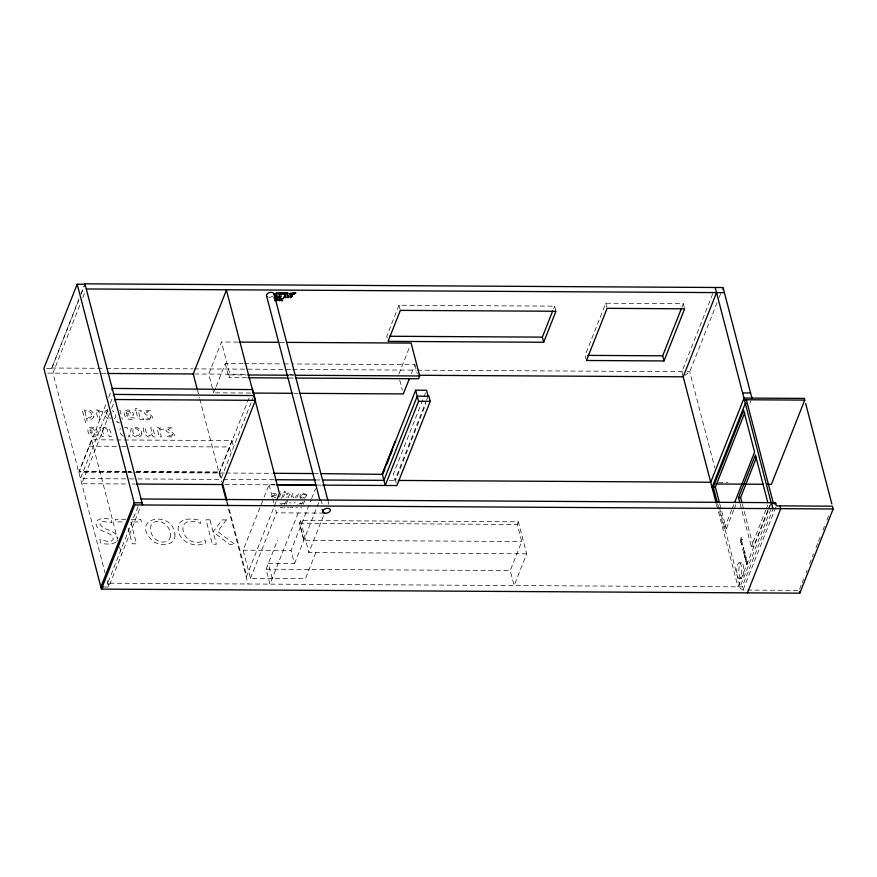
<?xml version="1.0" encoding="UTF-8"?>
<svg xmlns="http://www.w3.org/2000/svg" width="877" height="877" viewBox="0 0 877 877"><rect width="100%" height="100%" fill="white"/><g stroke="black" fill="none" stroke-linecap="round" stroke-linejoin="round"><path stroke-width="0.66" stroke-dasharray="4.38 3.29" d="M46.47 368.428L51.71 368.461L78.963 298.914M80.947 293.883L84.433 285.091M51.71 368.461L79.073 299.342M81.068 294.31L85.047 284.258M79.796 305.295L52.938 373.153L104.999 572.714M82.789 297.752L85.277 291.471M126.979 471.837L79.303 471.563L106.216 403.584M108.715 397.259L112.223 388.423M107.772 409.559L80.443 478.59L128.119 478.875M110.283 403.245L113.78 394.398M109.614 413.418L81.78 483.72L126.726 483.983M111.609 408.364L115.117 399.517M138.062 506.566L107.728 583.183L742.194 586.866L775.389 503.025M103.486 586.998L108.726 587.031L140.561 506.621M237.831 342.096L221.453 341.997L208.759 374.051L212.683 389.081M250.504 393.049L213.659 392.841L215.676 387.744M216.18 386.472L225.257 363.56L242.995 363.67M246.667 377.757L228.93 377.658L230.037 374.874L221.453 341.997M219.075 473.01L231.912 440.594L91.603 439.783L78.777 472.188L126.452 472.473M219.184 473.437L249.408 397.117M253.946 395.571L220.752 479.412L137.656 478.93M315.819 552.609L305.492 578.677L250.482 578.36L243.137 550.186L263.593 498.52M264.087 497.259L269.075 484.663L274.556 484.696M246.251 577.165L276.419 500.964M279.357 497.226L281.714 491.273L280.388 491.273M281.55 498.432L283.49 493.521L284.817 493.532L283.359 497.204M250.482 578.36L276.43 512.837L274.424 505.152M286.34 500.581L285.102 503.727L282.427 502.718L279.862 504.078M286.242 504.187L287.667 500.592M291.153 497.248L292.611 493.576L293.938 493.576L292.677 496.766L293.97 497.774M298.158 512.968L269.984 584.126L266.082 569.184L277.603 540.1M303.014 501.732L302.181 503.826L300.022 502.784L297.358 504.264M303.343 504.253L304.757 500.69M303.935 540.254L299.485 523.174L300.515 520.554L518.329 521.815L526.682 553.836L514.13 585.54L510.228 570.598L521.749 541.515L517.287 524.446L518.329 521.815M272.21 578.491L268.318 563.549L294.508 563.703L291.065 550.471L311.127 499.791M311.609 498.553L315.534 488.653M294.508 563.703L319.962 499.408M555.952 311.269L554.615 306.139L399.013 305.24L386.746 336.242L387.744 340.079M526.682 553.836L308.868 552.576L324.49 513.122L276.43 512.837M398.914 373.92L410.14 345.56M411.39 373.58L414.909 364.668L292.118 363.955M425.575 392.764L393.236 474.446L394.793 480.421L426.145 401.249M426.639 399.989L428.129 396.218M396.251 482.986L395.582 480.421L425.926 403.771M553.639 308.627L554.615 306.139M684.323 307.52L683.326 303.672L605.777 303.223L585.134 355.36L586.472 360.491M681.813 307.487L683.326 303.672M712.716 293.773L681.878 371.684L683.205 376.803M717.101 302.62L689.728 371.727L685.069 375.356M719.085 297.588L721.574 291.307M722.078 290.046L723.065 287.535M749.923 403.124L750.92 400.614M733.753 510.019L726.277 528.908L724.183 528.897L731.659 510.008M732.152 508.748L734.148 503.716M734.246 508.759L736.241 503.727M767.813 510.326L753.409 546.678L751.315 546.667L765.709 510.315M766.213 509.055L768.197 504.045M768.307 509.066L769.798 505.305M797.719 590.374L743.027 590.057L738.006 586.845L771.201 502.992M770.784 509.362L740.1 586.856L718.592 504.396M775.86 507.114L743.027 590.057L742.194 586.866M799.583 589.125L801.578 584.093M802.071 582.832L803.562 579.072M806.051 572.78L807.048 570.269M809.537 563.988L813.516 553.935M816.005 547.654L817.989 542.622M818.493 541.372L820.982 535.08M822.966 530.059L824.457 526.288M826.945 520.006L828.94 514.974M116.904 541.317L117.485 540.122M288.116 497.719L289.64 494.222L290.561 494.233L290.254 492.666L286.669 493.543L286.406 494.211L288.314 494.222L286.647 497.654M296.799 497.752L298.586 493.608L297.259 493.598L295.428 497.621M298.805 504.089L299.989 503.551L301.502 504.165M281.057 504.428L283.03 503.464L284.882 504.286M114.361 418.789C117.255 416.542 115.084 411.872 112.234 410.611M276.31 495.176L272.539 496.667L272.637 497.763M115.907 542.359L110.995 544.135L105.24 543.948L100.745 543.126L99.857 539.684L108.693 541.646L110.886 541.394L113.276 539.366C112.377 530.76 98.487 533.216 96.185 524.994C95.012 517.156 106.26 517.989 110.984 519.557L111.807 522.725L102.379 521.398L100.142 523.174L100.121 524.512C104.155 531.1 116.729 529.587 117.682 538.763M107.871 411.335L107.049 411.993C106.095 414.613 107.948 418.384 111.039 418.241M293.017 507.476L290.046 507.608M107.728 409.932C101.787 410.918 105.393 419.491 110.162 419.403M274.227 497.719L275.575 497.402M128.02 436.823L129.785 436.472L129.401 435.025L125.893 435.529M282.569 507.651L280.125 507.619M280.125 342.337L285.584 342.37M244.354 363.681L282.558 363.9M283.929 363.9L290.747 363.944M51.6 368.033L105.032 368.34M106.402 368.351L192.721 368.844M194.091 368.855L291.372 369.425M292.743 369.425L416.06 370.149M417.43 370.149L685.803 371.705M687.108 371.716L689.728 371.727L714.799 467.814M47.698 373.12L106.062 373.459M194.53 373.975L246.974 374.282M289.267 374.523L293.356 374.545M230.037 374.874L246.404 374.961M290.068 375.213L294.157 375.246M288.971 377.998L294.42 378.031M294.168 393.302L298.257 393.334M89.07 446.163L120.401 446.349M121.771 446.36L128.579 446.393M129.939 446.404L229.379 446.985L231.046 453.387M126.869 471.409L79.303 471.563M128.228 471.42L130.958 471.431M136.406 471.464L219.491 471.947L221.168 478.349M128.338 471.848L131.068 471.859M136.516 471.892L219.612 472.374M127.812 472.473L224.512 473.032M225.871 473.043L272.1 473.317M314.251 473.558L318.329 473.58M129.478 478.875L136.297 478.919M223.471 479.423L273.777 479.719M317.288 479.971L320.006 479.982M389.355 480.388L395.582 480.421M718.581 482.295L727.976 482.35M132.175 484.005L134.905 484.027M224.808 484.542L275.115 484.838M317.266 485.08L321.344 485.113M289.443 502.828L290.769 502.839M294.08 502.861L295.406 502.861M283.655 507.772L284.817 507.772M287.503 507.739L288.818 507.75M295.955 507.783L297.281 507.794M300.603 507.816L301.929 507.827M125.959 519.316L115.194 519.25L115.874 521.848L123.854 521.892M131.331 519.348L140.748 519.392L141.427 521.99L130.783 521.936L136.483 543.795L132.23 543.773L127.867 527.055M299.485 523.174L517.287 524.446M300.482 527.022L303.793 540.254L521.749 541.515M243.137 550.186L291.065 550.471M739.53 562.826A7.75 2.499 -89.7 0 1 741.262 575.038A7.75 2.499 -89.7 0 1 736.954 573.755A7.75 2.499 -89.7 0 1 739.53 562.826L741.624 562.837A7.75 2.499 -89.7 0 1 743.356 575.049A7.75 2.499 -89.7 0 1 739.059 573.766A7.75 2.499 -89.7 0 1 741.624 562.837M266.082 569.184L510.228 570.598M738.971 578.25L741.065 578.261M124.315 427.307L127.351 427.625L127.713 429.017L124.775 428.59M119.579 422.878L117.112 422.44L116.773 421.124L119.086 421.629M276.639 494.179L274.6 493.356L272.747 493.499L272.462 494.244C278.985 493.948 271.289 495.362 270.774 497.588M742.293 504.045L753.409 546.678M740.199 504.034L751.315 546.667M719.798 504.067L726.277 528.908M717.704 504.056L724.183 528.897M716.498 504.385L738.006 586.845M605.777 303.223L607.114 308.342M414.909 364.668L417.255 373.635M399.013 305.24L400.022 309.088M399.726 380.169L402.346 390.188M328.195 501.622L328.886 504.275M320.916 499.419L322.221 504.396M300.515 520.554L308.868 552.576M269.075 484.663L272.418 497.467M272.758 498.75L274.084 503.869M225.257 363.56L228.93 377.658M231.912 440.594L233.578 446.996M213.012 390.331L213.659 392.841M227.34 502.006L246.667 576.112M197.369 389.816L199.441 397.73M199.781 399.057L221.421 481.966M226.54 501.611L248.038 583.994M119.941 410.129L122.341 419.349M91.712 440.21L117.485 538.993M119.535 546.842L121.563 554.615M107.871 582.832L108.869 586.669M107.049 580.563L108.726 587.031M272.933 296.031A3.87 2.335 -14.6 0 1 268.362 297.16M123.273 436.143A6.051 4.407 21.6 0 1 120.774 433.962L119.71 430.98L119.996 429.226A5.01 3.651 21.6 0 1 120.467 428.535M741.405 544.08C742.622 548.805 742.315 536.856 741.405 544.08M150.822 417.101L150.493 418.077L149.123 418.461L145.407 417.627L145.812 419.162C158.298 420.774 151.414 414.832 146.097 411.993L147.785 411.346L150.625 411.773L150.263 410.381L145.834 410.25L144.157 411.576L144.179 412.65L145.231 414.141L150.822 417.101M172.506 434.586L172.188 435.562L170.818 435.946L167.101 435.113L167.507 436.647C179.993 438.259 173.109 432.317 167.792 429.467L169.48 428.82L172.32 429.259L171.958 427.866L167.529 427.735L165.852 429.061L165.863 430.136L166.926 431.627L172.506 434.586M746.349 558.835L745.823 561.817L746.798 559.362L746.163 557.312L745.329 559.921L746.152 558.013L746.349 558.835M741.142 537.897L740.44 541.208L741.01 537.064L741.142 537.897M745.066 552.927L744.365 556.237L744.924 552.104L745.066 552.927M174.94 534.564C176.014 542.392 166.992 545.889 160.568 544.321A12.98 9.461 21.6 0 1 152.631 540.977C128.755 517.923 172.769 509.022 174.94 534.564M178.217 526.419C176.584 540.835 194.069 548.936 205.843 542.94L205.065 539.969C183.512 552.631 170.511 511.762 200.712 523.459L199.868 520.204C192.776 518.833 180.377 516.937 178.217 526.419M87.864 429.949C87.415 435.299 93.916 438.072 98.334 436.264L97.994 434.948L92.677 435.014L90.188 432.175L97.325 432.218C97.314 427.45 89.246 424.742 87.864 429.949M124.183 412.804C123.734 418.143 130.234 420.916 134.663 419.118L134.313 417.792L128.996 417.869L126.507 415.029L133.644 415.073C133.644 410.293 125.575 407.597 124.183 412.804M141.811 433.26C141.383 439.859 130.3 436.899 130.651 431.1C131.079 424.512 142.162 427.461 141.811 433.26M741.953 544.31C741.46 546.678 741.591 541.471 741.953 544.31M743.784 548.18L743.268 550.23A1.875 0.603 -89.7 0 1 743.027 550.339A1.765 0.57 -89.7 0 1 742.698 549.912L743.323 546.733L743.784 548.18M744.595 551.304L744.091 553.354A1.875 0.603 -89.7 0 1 743.839 553.464A1.765 0.57 -89.7 0 1 743.51 553.036L744.145 549.857L744.595 551.304M747.467 562.31L746.952 564.36A1.875 0.603 -89.7 0 1 746.711 564.459A1.765 0.57 -89.7 0 1 746.382 564.032L747.007 560.852L747.467 562.31M306.753 495.056C299.912 507.016 295.79 488.116 306.753 495.056M743.608 548.268C743.126 550.219 743.236 545.615 743.608 548.268M744.42 551.392C743.937 553.343 744.047 548.739 744.42 551.392M747.292 562.387C746.809 564.339 746.919 559.734 747.292 562.387M170.434 536.055L169.393 539.311A8.496 6.194 21.6 0 1 165.106 541.811C155.393 544.135 146.229 530.684 152.532 522.966C161.083 517.693 171.443 526.902 170.434 536.055M93.839 416.367C93.499 419.951 88.676 420.039 86.472 418.099L87.623 422.495L85.562 422.484L82.285 409.91L84.335 409.921L84.795 411.653C87.634 406.994 94.793 411.642 93.839 416.367M91.723 416.06L90.167 418.055L86.165 416.937L85.058 412.694C87.481 409.351 92.293 412.333 91.723 416.06M301.008 496.075L300.811 496.908C301.524 499.287 305.591 497.478 305.349 495.275C304.878 493.203 301.348 494.321 301.008 496.075M133.129 429.5C131.495 433.03 136.099 437.82 139.322 434.871C140.978 431.341 136.33 426.562 133.129 429.5M284.192 491.734L283.841 492.633L285.168 492.633L285.518 491.745L284.192 491.734M741.701 539.826L740.868 542.83L741.701 539.826M742.052 538.938L742.019 539.925L742.052 538.938M744.694 556.709L744.902 557.947L745.976 556.237L745.538 554.549L744.891 557.246L744.694 556.709M90.243 428.996L89.958 430.925L94.946 430.947L92.995 428.535L90.243 428.996M126.562 411.85L126.277 413.78L131.265 413.801L129.314 411.39L126.562 411.85M98.673 410.885L98.224 411.73L97.764 409.998L95.714 409.987L98.125 419.206L100.175 419.217L98.586 413.144L99.693 411.741L102.335 411.423L101.261 409.811A3.793 2.763 21.6 0 0 98.673 410.885M159.833 428.601L159.373 429.445L158.923 427.713L156.873 427.702L159.274 436.921L161.324 436.932L159.746 430.848L160.842 429.445L163.484 429.138L162.409 427.527A3.793 2.763 21.6 0 0 159.833 428.601M103.124 429.752L102.499 430.629L104.056 436.603L102.006 436.582L99.605 427.373L101.655 427.384L102.105 429.116C106.457 423.47 112.464 431.692 111.258 436.636L109.208 436.625L107.301 429.675A1.458 1.063 21.6 0 0 105.536 428.645L103.124 429.752M152.258 433.644C148.761 439.147 144.727 431.484 145.56 427.636L143.499 427.625C142.304 432.569 148.312 440.813 152.653 435.145L153.102 436.878L155.163 436.899L152.751 427.68L150.701 427.669L152.258 433.644M226.398 519.897L217.671 531.495L234.861 544.365L229.467 544.332L213.111 531.868L222.111 519.875L226.398 519.897M143.379 419.469C138.413 421.07 136.593 415.281 136.341 411.477L134.926 411.466L134.598 410.217L136.012 410.217L135.573 408.55L137.579 408.397L138.062 410.239L141.022 410.25L141.35 411.51L138.391 411.488L140.046 417.386L143.072 418.318L143.379 419.469M209.965 519.798L205.974 519.776L212.355 544.233L216.345 544.255L209.965 519.798"/><path stroke-width="1.32" d="M85.047 284.258L77.187 284.214L43.85 368.406L101.425 589.114L799.813 593.17L833.15 508.967L832.426 506.182L776.364 505.854L775.531 502.664L141.065 498.991M101.425 589.114L134.762 504.922L77.187 284.214M197.029 388.489L193.236 373.964L226.43 290.123L279.445 493.323L276.924 499.693M273.953 298.158L274.863 295.878C276.715 294.749 277.614 298.18 274.72 297.358M252.379 389.585L112.223 388.423M253.946 395.571L113.78 394.398M226.2 500.296L222.078 484.532L255.415 400.34L252.521 389.235M409.373 378.667L403.321 393.937L299.627 393.334M286.954 342.381L411.116 343.093L419.688 375.97L418.592 378.754L295.79 378.042M395.067 441.537L395.593 441.975L395.067 441.537L382.24 473.953L385.244 485.474L418.581 401.282L415.687 390.188L426.573 390.243L428.129 396.218M382.35 474.38L415.687 390.188M383.249 473.131L384.729 469.392M386.702 464.404L389.169 458.178M390.155 455.678L392.633 449.452M322.725 480.004L383.907 480.355L417.244 396.163L428.919 396.229L430.256 401.348L396.919 485.551L322.703 485.113M543.685 342.271L555.952 311.269L400.35 310.359L388.083 341.361L543.685 342.271L542.348 337.141L552.653 311.105M664.01 360.94L684.652 308.803L607.114 308.342L586.472 360.491L664.01 360.94L662.683 355.81L681.308 308.759M716.147 503.08L683.205 376.803L716.542 292.611M771.201 502.992L715.204 287.492M712.058 487.371L745.253 403.53L747.347 403.541M717.353 502.751L713.264 487.053L743.674 410.261L754.582 452.093L734.652 502.455M719.458 502.762L715.358 487.075L744.77 412.793M739.859 502.74L738.511 497.577L755.393 454.944L767.857 502.751M741.953 502.751L740.605 497.588L756.489 457.465M398.322 480.443L710.721 482.251L744.058 398.059L804.308 398.41L804.746 400.109L771.42 484.312L767.353 484.279M747.423 592.863L780.76 508.671L780.026 505.876M274.676 300.701L276.803 298.432L274.644 300.296M86.264 288.961L724.402 292.655M389.476 336.253L542.348 337.141M239.191 342.107L278.765 342.326M587.853 355.382L662.683 355.81M107.422 373.47L193.236 373.964M418.965 375.279L683.205 376.803M247.774 374.972L288.708 375.213M295.527 375.246L419.688 375.97M248.038 377.768L287.601 377.998M742.72 392.929L750.58 392.984M253.234 393.071L292.797 393.302M744.496 399.759L804.746 400.109M744.365 400.12L746.459 400.131L773.295 503.014M115.117 399.517L255.415 400.34M418.581 401.282L430.256 401.348M273.46 473.317L312.892 473.547M321.048 473.602L382.756 474.38M275.137 479.719L315.928 479.96M715.961 483.983L763.297 484.257M713.264 487.053L715.358 487.075M277.296 484.707L315.632 484.937M136.264 484.038L222.078 484.532M276.474 484.849L315.895 485.08M738.511 497.577L740.605 497.588M771.563 503.497L775.75 503.519M142.063 502.828L134.203 502.784L100.877 586.976L103.486 586.998M134.762 504.922L833.15 508.967M805.645 403.53L831.813 503.847M751.918 398.103L723.065 287.535L84.937 283.83L142.622 504.966M799.331 591.306L799.813 593.17M771.343 502.642L772.9 508.616M273.92 293.565L327.845 500.307M266.586 295.998L319.831 500.076M322.254 509.362L322.944 512.004M222.506 483.479L226.99 500.679M266.97 296.514A3.87 2.335 -14.6 0 1 269.261 292.644A3.87 2.335 -14.6 0 1 274.041 294.168M285.902 293.806L285.891 293.97A1.272 0.767 -14.6 0 0 286.045 294.255A1.195 0.724 -14.6 0 0 286.582 294.486C288.917 294.277 284.367 294.102 288.073 293.236C287.744 292.249 286.001 292.907 285.902 293.806M279.653 296.919L279.642 297.084A1.326 0.8 -14.6 0 0 279.916 297.478C280.333 298.213 282.131 295.231 280.739 295.933A1.096 0.669 -14.6 0 0 280.092 296.229L279.653 296.919M280.487 293.236C278.415 296.886 277.088 291.142 280.487 293.236M280.563 299.868C281.572 301.589 284.247 300.515 281.122 300.153C280.87 297.939 285.935 298.772 282.054 298.487A1.469 0.888 -14.6 0 0 281.177 298.893L280.563 299.868M276.387 293.137C279.237 294.42 273.481 294.628 276.759 294.069C274.369 292.896 279.138 292.414 276.452 293.05M290.32 294.014L291.438 293.685L290.32 294.014M289.848 294.069C293.302 295.944 292.129 290.868 289.848 294.069M292.14 296.02C289.827 300.833 288.796 293.389 292.14 296.02M282.909 293.981L283.819 294.453L283.753 293.006C285.387 292.622 282.175 292.085 282.909 293.981M287.645 293.247L286.494 293.444L287.645 293.247M280.015 293.302C278.689 295.998 277.987 291.866 280.015 293.302M276.365 296.448C275.17 299.035 274.501 295.121 276.365 296.448M291.668 296.075C290.035 299.989 289.816 294.091 291.668 296.075M277.264 298.443L276.365 300.712L277.516 298.86L277.746 300.57L279.807 298.882L279.522 300.734L280.421 298.454L278.173 300.208L277.932 298.443L277.264 298.443M281.451 292.765L280.793 294.431L282.832 292.743L281.451 292.765M285.124 292.786L284.455 294.453L285.124 292.786M285.365 292.184L285.365 292.184M283.786 297.38L285.496 297.61L284.915 297.38L285.749 295.275L284.543 295.461L285.178 295.582L283.786 297.38M286.746 297.391L288.456 297.632L287.875 297.402L288.708 295.297L287.503 295.472L288.127 295.604L286.746 297.391M293.148 292.83L292.49 294.497L293.148 292.83M293.389 292.227L293.389 292.227M294.497 292.841L293.839 294.508L295.878 292.819L294.497 292.841M279.325 295.9L278.053 297.193L277.395 295.889L277.658 297.566L279.325 295.9M324.709 513.166A3.87 2.335 -14.6 0 0 330.399 510.173A3.87 2.335 -14.6 0 0 324.698 509.033A3.87 2.335 -14.6 0 0 324.709 513.166"/></g></svg>
